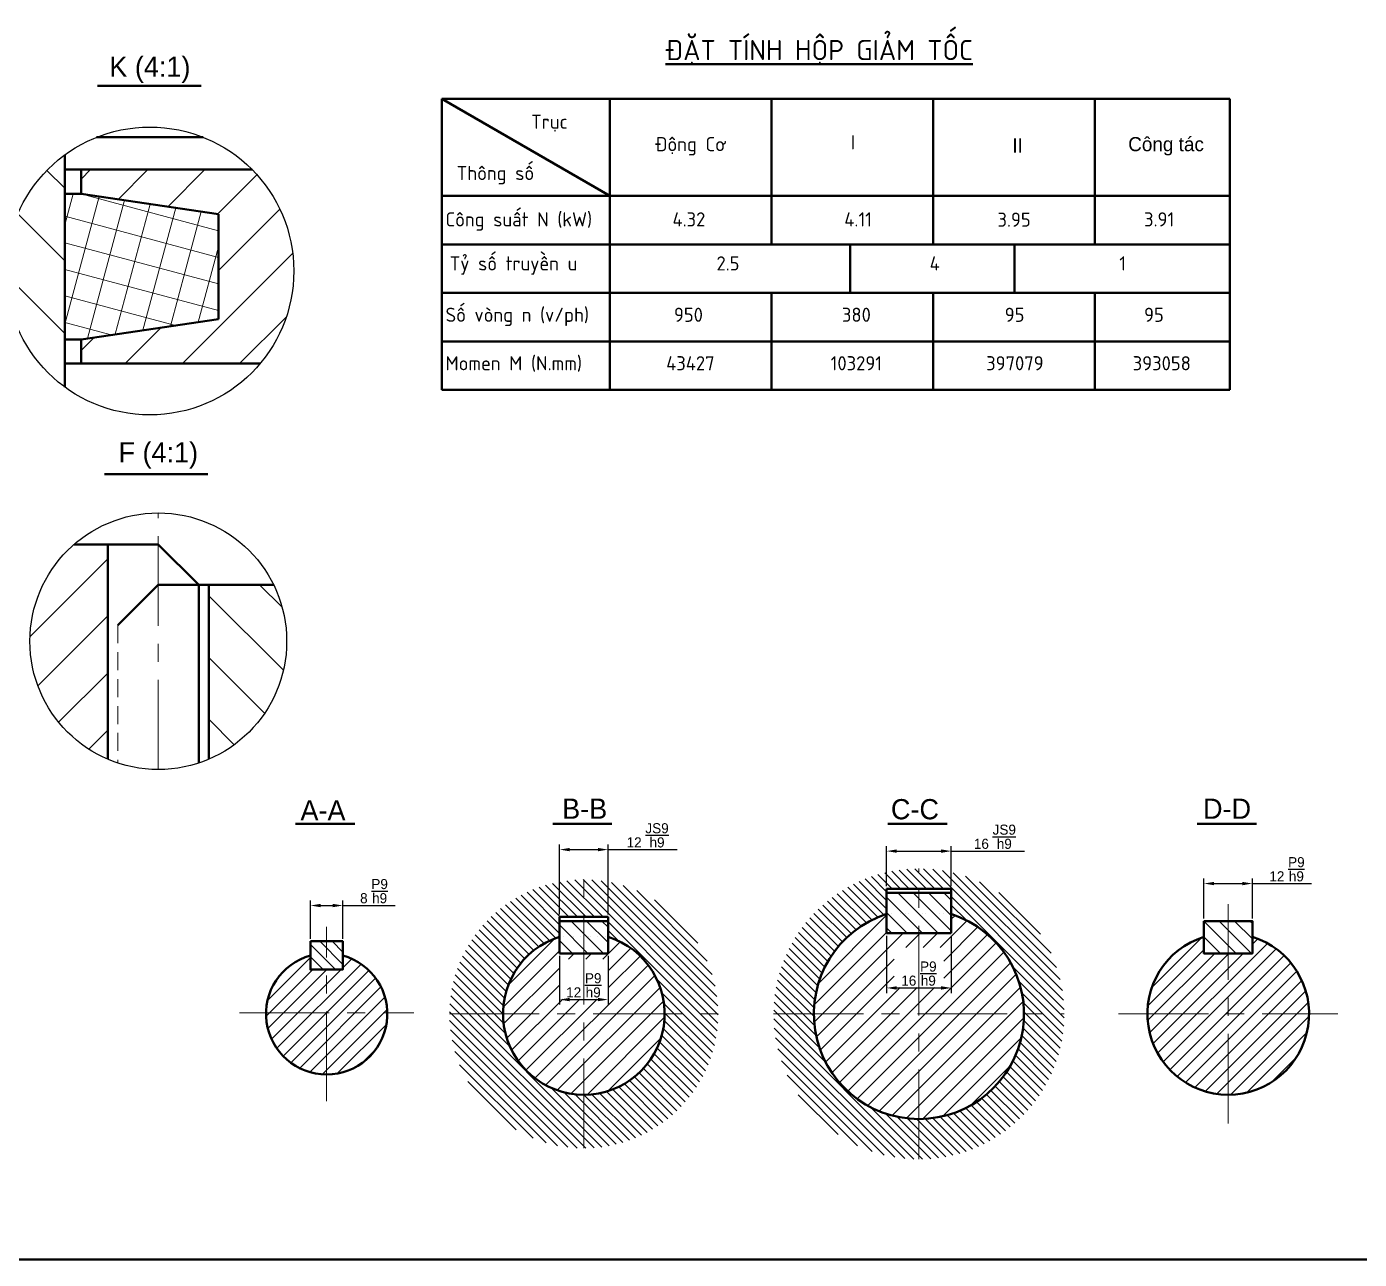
# Model space of a CAD drawing. Header units: millimetres. Extents: x -190 to 12889, y -227 to 3957.
# Drawn here: x 7561.8 to 7891.6, y 3116 to 3421.1 of the extents above; entities that cross this region are included whole.
import ezdxf

# ---------------------------------------------------------------- set-up
doc = ezdxf.new("R2010")
doc.units = ezdxf.units.MM
doc.header["$LTSCALE"] = 0.7
doc.header["$PDMODE"] = 35
doc.header["$PDSIZE"] = -4
doc.linetypes.add('CENTER', pattern=[50.8, 31.75, -6.35, 6.35, -6.35])
doc.linetypes.add('HIDDEN', pattern=[9.525, 6.35, -3.175])
doc.layers.get('0').update_dxf_attribs({"color": 255})
for name, color, linetype, lineweight in [('AM_8', 1, 'Continuous', 25), ('khuat', 6, 'HIDDEN', 13), ('manh', 1, 'Continuous', 13), ('net dam', 7, 'Continuous', 40), ('tam', 4, 'CENTER', 13)]:
    doc.layers.add(name, color=color, linetype=linetype, lineweight=lineweight)
doc.dimstyles.new('ISO-25', dxfattribs={"dimtxt": 2.5, "dimasz": 2.5, "dimexe": 1.25, "dimexo": 0.625, "dimtad": 1, "dimtxsty": 'Standard', "dimcen": 2.5, "dimadec": 0, "dimazin": 0, "dimtfac": 1, "dimtmove": 0, "dimatfit": 3, "dimfxl": 1, "dimarcsym": 0})
pattern_1 = [(45, (3851.3726, 3012.7587), (-1.767767, 1.767767), [])]
pattern_2 = [(135, (3851.3726, 3012.7587), (-1.9091883, -1.9091883), [])]
pattern_3 = [(135, (3811.75, 3222.1297), (-1.06066017, -1.06066017), [])]
pattern_4 = [(45, (3811.75, 3222.1297), (-2.1213203, 2.1213203), [])]

# ---------------------------------------------------------------- blocks, each defined once
blk = doc.blocks.new('*D815')
at = {"color": 0, "lineweight": -2, "transparency": 16777216}
for p, q in [((7632.09, 3195.4), (7632.09, 3204.86)), ((7634.59, 3203.61), (7637.59, 3203.61)), ((7640.09, 3195.4), (7640.09, 3204.86)), ((7640.09, 3203.61), (7653, 3203.61))]:
    blk.add_line(p, q, dxfattribs=at)
at = {"color": 0, "transparency": 16777216}
for points in [[(7634.59, 3204.03), (7634.59, 3203.2), (7632.09, 3203.61)], [(7637.59, 3204.03), (7637.59, 3203.2), (7640.09, 3203.61)]]:
    blk.add_solid(points, dxfattribs=at)
at = {"layer": 'Defpoints', "color": 0, "transparency": 16777216}
for p in [(7640.09, 3203.61), (7632.09, 3194.78), (7640.09, 3194.78)]:
    blk.add_point(p, dxfattribs=at)
at = {"color": 0, "transparency": 16777216, "insert": (7647.8, 3207.16), "char_height": 2.5, "attachment_point": 5}
blk.add_mtext('8{}{\\C2; \\SP9/h9;}', dxfattribs=at)
blk = doc.blocks.new('*D816')
at = {"color": 0, "lineweight": -2, "transparency": 16777216}
for p, q in [((7693.72, 3201.4), (7693.72, 3218.7)), ((7705.72, 3201.4), (7705.72, 3218.7)), ((7696.22, 3217.45), (7703.22, 3217.45)), ((7705.72, 3217.45), (7722.81, 3217.45))]:
    blk.add_line(p, q, dxfattribs=at)
at = {"color": 0, "transparency": 16777216}
for points in [[(7696.22, 3217.86), (7696.22, 3217.03), (7693.72, 3217.45)], [(7703.22, 3217.86), (7703.22, 3217.03), (7705.72, 3217.45)]]:
    blk.add_solid(points, dxfattribs=at)
at = {"layer": 'Defpoints', "color": 0, "transparency": 16777216}
for p in [(7705.72, 3217.45), (7693.72, 3200.78), (7705.72, 3200.78)]:
    blk.add_point(p, dxfattribs=at)
at = {"color": 0, "transparency": 16777216, "insert": (7715.52, 3220.99), "char_height": 2.5, "attachment_point": 5}
blk.add_mtext('12{}{\\C2; \\SJS9/h9;}', dxfattribs=at)
blk = doc.blocks.new('*D817')
at = {"color": 0, "lineweight": -2, "transparency": 16777216}
for p, q in [((7693.72, 3191.15), (7693.72, 3179.08)), ((7705.72, 3191.15), (7705.72, 3179.08)), ((7696.22, 3180.33), (7703.22, 3180.33))]:
    blk.add_line(p, q, dxfattribs=at)
at = {"color": 0, "transparency": 16777216}
for points in [[(7696.22, 3180.75), (7696.22, 3179.92), (7693.72, 3180.33)], [(7703.22, 3180.75), (7703.22, 3179.92), (7705.72, 3180.33)]]:
    blk.add_solid(points, dxfattribs=at)
at = {"layer": 'Defpoints', "color": 0, "transparency": 16777216}
for p in [(7693.72, 3191.78), (7705.72, 3191.78), (7705.72, 3180.33)]:
    blk.add_point(p, dxfattribs=at)
at = {"color": 0, "transparency": 16777216, "insert": (7699.72, 3183.87), "char_height": 2.5, "attachment_point": 5}
blk.add_mtext('12{}{\\C2; \\SP9/h9;}', dxfattribs=at)
blk = doc.blocks.new('*D818')
at = {"color": 0, "lineweight": -2, "transparency": 16777216}
for p, q in [((7774.65, 3208.4), (7774.65, 3218.33)), ((7777.15, 3217.08), (7788.15, 3217.08)), ((7790.65, 3208.4), (7790.65, 3218.33)), ((7790.65, 3217.08), (7808.75, 3217.08))]:
    blk.add_line(p, q, dxfattribs=at)
at = {"color": 0, "transparency": 16777216}
for points in [[(7777.15, 3217.49), (7777.15, 3216.66), (7774.65, 3217.08)], [(7788.15, 3217.49), (7788.15, 3216.66), (7790.65, 3217.08)]]:
    blk.add_solid(points, dxfattribs=at)
at = {"layer": 'Defpoints', "color": 0, "transparency": 16777216}
for p in [(7790.65, 3217.08), (7774.65, 3207.78), (7790.65, 3207.78)]:
    blk.add_point(p, dxfattribs=at)
at = {"color": 0, "transparency": 16777216, "insert": (7801.45, 3220.62), "char_height": 2.5, "attachment_point": 5}
blk.add_mtext('16{}{\\C2; \\SJS9/h9;}', dxfattribs=at)
blk = doc.blocks.new('*D819')
at = {"color": 0, "lineweight": -2, "transparency": 16777216}
for p, q in [((7774.65, 3196.15), (7774.65, 3181.96)), ((7790.65, 3196.15), (7790.65, 3181.96)), ((7777.15, 3183.21), (7788.15, 3183.21))]:
    blk.add_line(p, q, dxfattribs=at)
at = {"color": 0, "transparency": 16777216}
for points in [[(7777.15, 3183.63), (7777.15, 3182.79), (7774.65, 3183.21)], [(7788.15, 3183.63), (7788.15, 3182.79), (7790.65, 3183.21)]]:
    blk.add_solid(points, dxfattribs=at)
at = {"layer": 'Defpoints', "color": 0, "transparency": 16777216}
for p in [(7774.65, 3196.78), (7790.65, 3196.78), (7790.65, 3183.21)]:
    blk.add_point(p, dxfattribs=at)
at = {"color": 0, "transparency": 16777216, "insert": (7782.65, 3186.75), "char_height": 2.5, "attachment_point": 5}
blk.add_mtext('16{}{\\C2; \\SP9/h9;}', dxfattribs=at)
blk = doc.blocks.new('*D820')
at = {"color": 0, "lineweight": -2, "transparency": 16777216}
for p, q in [((7853.19, 3200.4), (7853.19, 3210.3)), ((7855.69, 3209.05), (7862.69, 3209.05)), ((7865.19, 3200.4), (7865.19, 3210.3)), ((7865.19, 3209.05), (7879.77, 3209.05))]:
    blk.add_line(p, q, dxfattribs=at)
at = {"color": 0, "transparency": 16777216}
for points in [[(7855.69, 3209.46), (7855.69, 3208.63), (7853.19, 3209.05)], [(7862.69, 3209.46), (7862.69, 3208.63), (7865.19, 3209.05)]]:
    blk.add_solid(points, dxfattribs=at)
at = {"layer": 'Defpoints', "color": 0, "transparency": 16777216}
for p in [(7865.19, 3209.05), (7853.19, 3199.78), (7865.19, 3199.78)]:
    blk.add_point(p, dxfattribs=at)
at = {"color": 0, "transparency": 16777216, "insert": (7873.73, 3212.59), "char_height": 2.5, "attachment_point": 5}
blk.add_mtext('12{}{\\C2; \\SP9/h9;}', dxfattribs=at)

msp = doc.modelspace()

# ---------------------------------------------------------------- hatches: boundary and pattern name
at = {"layer": 'AM_8'}
h = msp.add_hatch(dxfattribs=at)
h.set_pattern_fill('_U', color=256, scale=10, angle=45, style=0, pattern_type=0)
h.set_pattern_definition([(45, (-5867.813, 2016.07), (-7.071068, 7.071068), [])])
edge = h.paths.add_edge_path()
edge.add_line((7581.9289, 3239.8126), (7581.9289, 3292.9825))
edge.add_line((7581.9289, 3292.9825), (7573.5906, 3292.9825))
edge.add_arc((7594.4289, 3269.0116), 31.7621, 131.000927, 246.824406)
h = msp.add_hatch(dxfattribs=at)
h.set_pattern_fill('_U', color=256, scale=10.8, angle=135, style=0, pattern_type=0)
h.set_pattern_definition([(135, (-5867.813, 2016.07), (-7.636753, -7.636753), [])])
edge = h.paths.add_edge_path()
edge.add_arc((7594.4289, 3269.0116), 31.7621, 293.175594, 386.094864)
edge.add_line((7622.9534, 3282.9825), (7606.9289, 3282.9825))
edge.add_line((7606.9289, 3282.9825), (7606.9289, 3239.8126))
at = {"layer": 'manh'}
h = msp.add_hatch(dxfattribs=at)
h.set_pattern_fill('ANSI31', color=1, scale=4, angle=90)
h.set_pattern_definition([(135, (-6605.726, 1788.82), (-8.980256, -8.980256), [])])
edge = h.paths.add_edge_path()
edge.add_line((7571.316, 3331.9013), (7571.316, 3389.4046))
edge.add_arc((7592.3469, 3360.6529), 35.6224, 126.18422, 233.81578)
h = msp.add_hatch(dxfattribs=at)
h.set_pattern_fill('_U', color=1, scale=10, angle=45, style=0, pattern_type=0)
h.set_pattern_definition([(45, (-6605.726, 1788.819), (-7.071068, 7.071068), [])])
edge = h.paths.add_edge_path()
edge.add_line((7603.671, 3337.7314), (7616.403, 3337.7314))
edge.add_line((7616.403, 3337.7314), (7619.6152, 3337.7314))
edge.add_arc((7592.3469, 3360.6529), 35.6224, 319.949819, 404.749417)
edge.add_line((7617.6457, 3385.7314), (7575.316, 3385.7314))
edge.add_line((7575.316, 3385.7314), (7575.316, 3379.7314))
edge.add_line((7575.316, 3379.7314), (7609.316, 3374.7314))
edge.add_line((7609.316, 3374.7314), (7609.316, 3348.7314))
edge.add_line((7609.316, 3348.7314), (7575.316, 3343.7314))
edge.add_line((7575.316, 3343.7314), (7575.316, 3337.7314))
edge.add_line((7575.316, 3337.7314), (7603.671, 3337.7314))
h = msp.add_hatch(dxfattribs=at)
h.set_pattern_fill('ANSI37', color=1, scale=2, angle=30, style=0)
h.set_pattern_definition([(75, (-6605.726, 1788.8194), (-6.133629, 1.643501), []), (165, (-6605.726, 1788.8194), (-1.643501, -6.133629), [])])
h.paths.add_polyline_path([(7571.316, 3379.7314), (7571.316, 3343.7314), (7575.316, 3343.7314), (7609.316, 3348.7314), (7609.316, 3374.7314), (7575.316, 3379.7314)])
h = msp.add_hatch(dxfattribs=at)
h.set_pattern_fill('_U', color=1, scale=1.5, angle=135, style=0, pattern_type=0)
h.set_pattern_definition(pattern_3)
edge = h.paths.add_edge_path()
edge.add_arc((7782.6535, 3176.7758), 35.9599, 191.459156, 497.274097)
edge.add_arc((7782.6535, 3176.7758), 35.9599, 137.274097, 191.459156)
edge = h.paths.add_edge_path(flags=16)
edge.add_line((7774.6535, 3207.7758), (7790.6535, 3207.7758))
edge.add_line((7790.6535, 3207.7758), (7790.6535, 3201.5144))
edge.add_arc((7782.6535, 3176.7758), 26, -252.079787, 72.079787, ccw=False)
edge.add_line((7774.6535, 3201.5144), (7774.6535, 3207.7758))
h = msp.add_hatch(dxfattribs=at)
h.set_pattern_fill('_U', color=1, scale=1.5, angle=135, style=0, pattern_type=0)
h.set_pattern_definition(pattern_3)
edge = h.paths.add_edge_path()
edge.add_arc((7699.7235, 3176.7758), 33.2369, 191.459156, 479.889094)
edge.add_arc((7699.7235, 3176.7758), 33.2369, 119.889094, 191.459156)
edge = h.paths.add_edge_path(flags=16)
edge.add_line((7693.7235, 3200.7758), (7705.7235, 3200.7758))
edge.add_line((7705.7235, 3200.7758), (7705.7235, 3195.8545))
edge.add_arc((7699.7235, 3176.7758), 20, -252.542397, 72.542397, ccw=False)
edge.add_line((7693.7235, 3195.8545), (7693.7235, 3200.7758))
h = msp.add_hatch(dxfattribs=at)
h.set_pattern_fill('_U', color=1, scale=2.7, angle=135, style=0, pattern_type=0)
h.set_pattern_definition(pattern_2)
h.paths.add_polyline_path([(7774.6535, 3196.7758), (7790.6535, 3196.7758), (7790.6535, 3206.7758), (7774.6535, 3206.7758)])
h = msp.add_hatch(dxfattribs=at)
h.set_pattern_fill('_U', color=1, scale=2.7, angle=135, style=0, pattern_type=0)
h.set_pattern_definition(pattern_2)
h.paths.add_polyline_path([(7693.7235, 3191.7758), (7705.7235, 3191.7758), (7705.7235, 3195.8545), (7705.7235, 3199.7758), (7693.7235, 3199.7758)])
h = msp.add_hatch(dxfattribs=at)
h.set_pattern_fill('_U', color=1, scale=3, angle=45, style=0, pattern_type=0)
h.set_pattern_definition(pattern_4)
edge = h.paths.add_edge_path()
edge.add_line((7774.6535, 3196.7758), (7790.6535, 3196.7758))
edge.add_line((7790.6535, 3196.7758), (7790.6535, 3201.5144))
edge.add_arc((7782.6535, 3176.7758), 26, -252.079787, 72.079787, ccw=False)
edge.add_line((7774.6535, 3201.5144), (7774.6535, 3196.7758))
h.paths.add_polyline_path([(7776.5285, 3183.3354), (7776.5285, 3193.2521), (7788.7785, 3193.2521), (7788.7785, 3183.3354)], flags=16)
h = msp.add_hatch(dxfattribs=at)
h.set_pattern_fill('_U', color=1, scale=2.7, angle=135, style=0, pattern_type=0)
h.set_pattern_definition(pattern_2)
h.paths.add_polyline_path([(7865.1882, 3199.7758), (7853.1882, 3199.7758), (7853.1882, 3195.8545), (7853.1882, 3191.7758), (7865.1882, 3191.7758)])
h = msp.add_hatch(dxfattribs=at)
h.set_pattern_fill('_U', color=1, scale=3, angle=45, style=0, pattern_type=0)
h.set_pattern_definition(pattern_4)
edge = h.paths.add_edge_path()
edge.add_line((7693.7235, 3191.7758), (7705.7235, 3191.7758))
edge.add_line((7705.7235, 3191.7758), (7705.7235, 3195.8545))
edge.add_arc((7699.7235, 3176.7758), 20, -252.542397, 72.542397, ccw=False)
edge.add_line((7693.7235, 3195.8545), (7693.7235, 3191.7758))
h.paths.add_polyline_path([(7693.5985, 3180.4575), (7693.5985, 3190.3742), (7705.8485, 3190.3742), (7705.8485, 3180.4575)], flags=16)
h = msp.add_hatch(dxfattribs=at)
h.set_pattern_fill('_U', color=1, scale=2.5, angle=45, style=0, pattern_type=0)
h.set_pattern_definition(pattern_1)
edge = h.paths.add_edge_path()
edge.add_arc((7859.1882, 3176.7758), 20, 107.457603, 432.542397)
edge.add_line((7865.1882, 3195.8545), (7865.1882, 3191.7758))
edge.add_line((7865.1882, 3191.7758), (7853.1882, 3191.7758))
edge.add_line((7853.1882, 3191.7758), (7853.1882, 3195.8545))
h = msp.add_hatch(dxfattribs=at)
h.set_pattern_fill('_U', color=1, scale=2.16, angle=135, style=0, pattern_type=0)
h.set_pattern_definition([(135, (3851.3726, 3012.7587), (-1.5273506, -1.5273506), [])])
h.paths.add_polyline_path([(7632.0883, 3194.7758), (7632.0883, 3191.2326), (7632.0883, 3187.7758), (7640.0883, 3187.7758), (7640.0883, 3194.7758)])
h = msp.add_hatch(dxfattribs=at)
h.set_pattern_fill('_U', color=1, scale=2.5, angle=45, style=0, pattern_type=0)
h.set_pattern_definition(pattern_1)
edge = h.paths.add_edge_path()
edge.add_line((7640.0883, 3187.7758), (7632.0883, 3187.7758))
edge.add_line((7632.0883, 3187.7758), (7632.0883, 3191.2326))
edge.add_arc((7636.0883, 3176.7758), 15, 105.46601, 434.53399)
edge.add_line((7640.0883, 3191.2326), (7640.0883, 3187.7758))

# ---------------------------------------------------------------- linework, layer by layer
at = {"layer": 'AM_8', "color": 3, "linetype": 'Continuous', "lineweight": 25}
msp.add_circle((7594.4289, 3269.0116), 31.7621, dxfattribs=at)
at = {"layer": 'khuat'}
msp.add_line((7584.4289, 3272.9825), (7584.4289, 3238.8648), dxfattribs=at)
at = {"layer": 'manh', "color": 3, "linetype": 'Continuous', "lineweight": 25}
msp.add_circle((7592.3469, 3360.6529), 35.6224, dxfattribs=at)
at = {"layer": 'net dam', "lineweight": 40}
for p, q in [((7579.4086, 3406.4741), (7605.0436, 3406.4741)), ((7581.081, 3310.3943), (7606.716, 3310.3943)), ((7628.4055, 3223.8603), (7643.052, 3223.8603)), ((7692.0407, 3223.8603), (7706.6872, 3223.8603)), ((7774.9707, 3223.8603), (7789.6173, 3223.8603)), ((7851.5054, 3223.8603), (7866.1519, 3223.8603))]:
    msp.add_line(p, q, dxfattribs=at)
at = {"layer": 'net dam'}
for p, q in [((7664.5692, 3403.2382), (7706.1956, 3379.2382)), ((7859.5767, 3403.2382), (7664.5692, 3403.2382)), ((7664.5692, 3403.2382), (7664.5692, 3331.2382)), ((7706.1956, 3403.2382), (7706.1956, 3331.2382)), ((7746.1956, 3403.2382), (7746.1956, 3367.2382)), ((7786.1956, 3403.2382), (7786.1956, 3367.2382)), ((7826.1956, 3403.2382), (7826.1956, 3367.2382)), ((7859.5767, 3331.2382), (7859.5767, 3403.2382)), ((7579.1267, 3393.7314), (7605.5671, 3393.7314)), ((7571.316, 3331.9013), (7571.316, 3389.4046)), ((7571.316, 3385.7314), (7617.6457, 3385.7314)), ((7575.316, 3385.7314), (7575.316, 3379.7314)), ((7575.316, 3379.7314), (7571.316, 3379.7314)), ((7609.316, 3374.7314), (7575.316, 3379.7314)), ((7664.5692, 3379.2382), (7859.5767, 3379.2382)), ((7609.316, 3374.7314), (7609.316, 3348.7314)), ((7664.5692, 3367.2382), (7859.5767, 3367.2382)), ((7765.6263, 3367.2382), (7765.6263, 3355.2382)), ((7806.334, 3367.2382), (7806.334, 3355.2382)), ((7664.5692, 3355.2382), (7859.5767, 3355.2382)), ((7746.1956, 3355.2382), (7746.1956, 3331.2382)), ((7786.1956, 3355.2382), (7786.1956, 3331.2382)), ((7826.1956, 3355.2382), (7826.1956, 3331.2382)), ((7609.316, 3348.7314), (7575.316, 3343.7314)), ((7575.316, 3343.7314), (7571.316, 3343.7314)), ((7575.316, 3343.7314), (7575.316, 3337.7314)), ((7664.5692, 3343.2382), (7859.5767, 3343.2382)), ((7619.6152, 3337.7314), (7571.316, 3337.7314)), ((7664.5692, 3331.2382), (7859.5767, 3331.2382)), ((7581.9289, 3239.8126), (7581.9289, 3292.9825)), ((7594.4289, 3282.9825), (7584.4289, 3272.9825)), ((7594.4289, 3282.9825), (7604.4289, 3282.9825)), ((7622.9534, 3282.9825), (7604.4289, 3282.9825)), ((7606.9289, 3239.8126), (7606.9289, 3282.9825)), ((7774.6535, 3207.7758), (7790.6535, 3207.7758)), ((7774.6535, 3196.7758), (7774.6535, 3207.7758)), ((7774.6535, 3206.7758), (7790.6535, 3206.7758)), ((7790.6535, 3207.7758), (7790.6535, 3196.7758)), ((7693.7235, 3200.7758), (7705.7235, 3200.7758)), ((7693.7235, 3191.7758), (7693.7235, 3200.7758)), ((7693.7235, 3199.7758), (7705.7235, 3199.7758)), ((7705.7235, 3200.7758), (7705.7235, 3191.7758)), ((7790.6535, 3196.7758), (7774.6535, 3196.7758)), ((7705.7235, 3191.7758), (7693.7235, 3191.7758)), ((6902.9903, 3116.0433), (8091.9903, 3116.0433))]:
    msp.add_line(p, q, dxfattribs=at)
msp.add_lwpolyline([(7604.4289, 3238.8648), (7604.4289, 3282.9825), (7594.4289, 3292.9825), (7573.5906, 3292.9825)], dxfattribs=at)
for points in [[(7853.1882, 3199.7758), (7865.1882, 3199.7758), (7865.1882, 3191.7758), (7853.1882, 3191.7758)], [(7632.0883, 3194.7758), (7640.0883, 3194.7758), (7640.0883, 3187.7758), (7632.0883, 3187.7758)]]:
    msp.add_lwpolyline(points, close=True, dxfattribs=at)
for centre, radius, start, end in [((7782.6535, 3176.7758), 26, 107.920213, 72.079787), ((7699.7235, 3176.7758), 20, 107.457603, 72.542397), ((7859.1882, 3176.7758), 20, 107.457603, 72.542397), ((7636.0883, 3176.7758), 15, 105.46601, 74.53399)]:
    msp.add_arc(centre, radius, start, end, dxfattribs=at)
at = {"layer": 'tam'}
for p, q in [((7594.4289, 3237.2495), (7594.4289, 3300.7738)), ((7782.6535, 3140.8159), (7782.6535, 3212.7357)), ((7699.7235, 3143.5389), (7699.7235, 3210.0126)), ((7859.1882, 3149.633), (7859.1882, 3203.9185)), ((7636.0883, 3155.1885), (7636.0883, 3198.363)), ((7614.501, 3177.0832), (7657.6755, 3177.0832)), ((7666.4866, 3176.7758), (7732.9603, 3176.7758)), ((7746.6936, 3176.7758), (7818.6134, 3176.7758)), ((7832.0454, 3176.7758), (7886.3309, 3176.7758))]:
    msp.add_line(p, q, dxfattribs=at)

# ---------------------------------------------------------------- texts
at = {"layer": 'manh', "color": 7, "char_height": 5, "attachment_point": 5}
for s, insert in [('K (4:1)', (7592.3469, 3410.4579)), ('F (4:1)', (7594.4289, 3315.0132))]:
    msp.add_mtext(s, dxfattribs=dict(at, insert=insert))
at = {"layer": 'net dam', "color": 7}
for s, p in [('A-A', (7629.6085, 3224.6767)), ('C-C', (7775.7225, 3224.9515))]:
    msp.add_text(s, height=5, dxfattribs=at).set_placement(p)
at = {"layer": 'net dam', "insert": (7719.9289, 3417.8285), "char_height": 5, "attachment_point": 1}
msp.add_mtext_dynamic_manual_height_columns('{\\fTCVN 7284|b0|i0|c0|p34;\\LĐẶT TÍNH HỘP GIẢM TỐC}', width=110.278614, gutter_width=12.5, heights=[0], dxfattribs=at)
at = {"layer": 'net dam', "char_height": 3.5, "attachment_point": 1}
for s, insert, width in [('{\\fTCVN 7284|b0|i0|c0|p34;Trục}', (7686.6844, 3399.3554), 16.819061), ('{\\fTCVN 7284|b0|i0|c0|p34;Động Cơ}', (7717.3505, 3393.7962), 21.818448), ('{\\fTCVN 7284|b0|i0|c0|p34;I}', (7765.791, 3394.2518), 16.819061), ('Công tác', (7834.4363, 3393.7962), 21.818448), ('II', (7805.7721, 3393.4576), 16.819061), ('{\\fTCVN 7284|b0|i0|c0|p34;Thông số}', (7668.2467, 3386.6487), 22.114407), ('{\\fTCVN 7284|b0|i0|c163|p34;Công suất N (kW) }', (7665.4935, 3375.1751), 42.223602), ('{\\fTCVN 7284|b0|i0|c163|p34;4.32}', (7721.6677, 3375.1751), 33.583915), ('{\\fTCVN 7284|b0|i0|c163|p34;4.11}', (7764.1828, 3375.1751), 33.583915), ('{\\fTCVN 7284|b0|i0|c163|p34;3.95}', (7802.0845, 3375.1076), 33.583915), ('{\\fTCVN 7284|b0|i0|c163|p34;3.91}', (7838.3562, 3375.1751), 33.583915), ('{\\fTCVN 7284|b0|i0|c163|p34;Tỷ số truyền u }', (7666.528, 3364.2774), 50.309745), ('{\\fTCVN 7284|b0|i0|c163|p34;2.5}', (7732.5534, 3364.2774), 50.309745), ('{\\fTCVN 7284|b0|i0|c163|p34;4}', (7785.3039, 3364.2774), 50.309745), ('{\\fTCVN 7284|b0|i0|c163|p34;1}', (7832.232, 3364.2774), 50.309745), ('\\pxt9;{\\fTCVN 7284|b0|i0|c163|p34;Số vòng n (v/ph)}', (7665.4958, 3351.5674), 40.153381), ('{\\fTCVN 7284|b0|i0|c163|p34;950 }', (7722.0214, 3351.5674), 40.153381), ('{\\fTCVN 7284|b0|i0|c163|p34;380}', (7763.5934, 3351.5674), 40.153381), ('{\\fTCVN 7284|b0|i0|c163|p34;95\\fArial|b0|i0|c163|p34; }', (7803.8763, 3351.5674), 40.153381), ('{\\fTCVN 7284|b0|i0|c163|p34;95}', (7838.3579, 3351.5674), 40.153381), ('{\\fTCVN 7284|b0|i0|c0|p34;Momen M (N.mm)}', (7665.4958, 3339.5674), 40.153381), ('{\\fTCVN 7284|b0|i0|c163|p34;43427}', (7720.0998, 3339.5674), 40.153381), ('{\\fTCVN 7284|b0|i0|c163|p34;103291}', (7760.805, 3339.5674), 40.153381), ('{\\fTCVN 7284|b0|i0|c163|p34;397079}', (7799.2816, 3339.5674), 40.153381), ('{\\fTCVN 7284|b0|i0|c163|p34;393058}', (7835.5444, 3339.5674), 40.153381)]:
    msp.add_mtext(s, dxfattribs=dict(at, insert=insert, width=width))
at = {"layer": 'net dam', "color": 7, "lineweight": 50, "char_height": 5, "attachment_point": 5}
for s, insert in [('B-B', (7699.9388, 3227.5788)), ('D-D', (7858.8924, 3227.5785))]:
    msp.add_mtext(s, dxfattribs=dict(at, insert=insert))

# ---------------------------------------------------------------- dimensions: what is measured, and where the dimension line sits
for base, p1, p2, text, picture, middle in [((7705.7235, 3217.4464), (7693.7235, 3200.7758), (7705.7235, 3200.7758), '<>{}{\\C2; \\SJS9/h9;}', '*D816', (7715.5151, 3220.9881)), ((7865.1882, 3209.0471), (7853.1882, 3199.7758), (7865.1882, 3199.7758), '<>{}{\\C2; \\SP9/h9;}', '*D820', (7873.7298, 3212.5888)), ((7640.0883, 3203.6146), (7632.0883, 3194.7758), (7640.0883, 3194.7758), '<>{}{\\C2; \\SP9/h9;}', '*D815', (7647.7966, 3207.1562)), ((7790.6535, 3183.2104), (7774.6535, 3196.7758), (7790.6535, 3196.7758), '<>{}{\\C2; \\SP9/h9;}', '*D819', (7782.6535, 3186.7521))]:
    dim = msp.add_linear_dim(base=base, p1=p1, p2=p2, text=text, dimstyle='ISO-25', override={"dimtp": 0, "dimtm": 0, "dimtdec": 3, "dimtzin": 8})
    dim.commit()
    dim.dimension.update_dxf_attribs({"geometry": picture, "text_midpoint": middle})
for base, p1, p2, text, picture, middle in [((7790.6535, 3217.077), (7774.6535, 3207.7758), (7790.6535, 3207.7758), '<>{}{\\C2; \\SJS9/h9;}', '*D818', (7801.4535, 3217.077)), ((7705.7235, 3180.3325), (7693.7235, 3191.7758), (7705.7235, 3191.7758), '<>{}{\\C2; \\SP9/h9;}', '*D817', (7699.7235, 3180.3325))]:
    dim = msp.add_linear_dim(base=base, p1=p1, p2=p2, text=text, dimstyle='ISO-25', override={"dimtdec": 3})
    dim.commit()
    dim.dimension.update_dxf_attribs({"geometry": picture, "text_midpoint": middle, "dimtype": 160})

doc.saveas('drawing.dxf')
